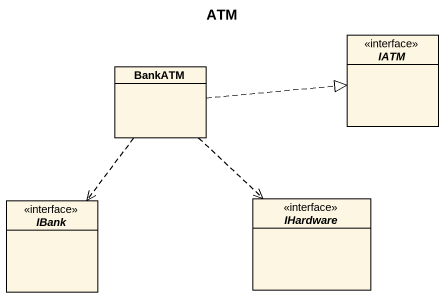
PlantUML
@startuml
title ATM
hide circle
hide empty members
interface IATM <<interface>>
class BankATM
interface IBank <<interface>>
interface IHardware <<interface>>
BankATM .right.|> IATM
BankATM ..> IBank
BankATM ..> IHardware
@enduml
